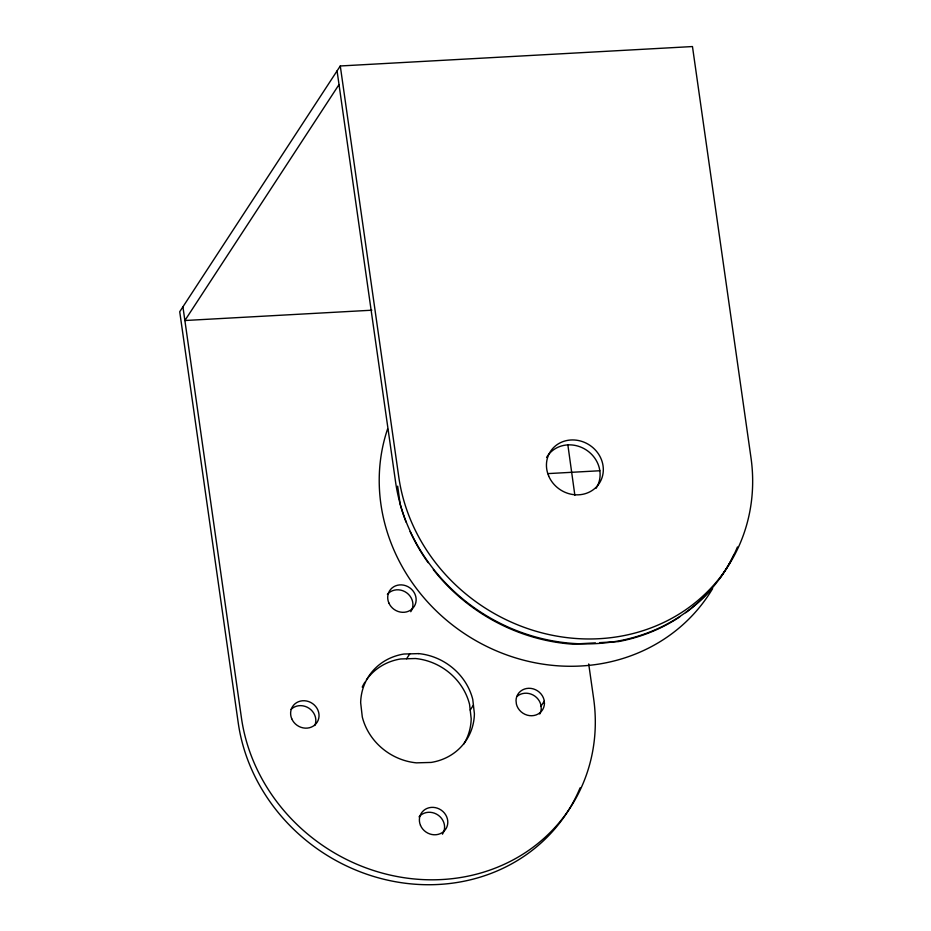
<?xml version="1.0" encoding="UTF-8"?>
<svg xmlns="http://www.w3.org/2000/svg" width="931" height="931" viewBox="0 0 931 931"><rect width="100%" height="100%" fill="white"/><g stroke="black" fill="none" stroke-linecap="round" stroke-linejoin="round"><path stroke-width="1.4" d="M340.281 65.973L398.794 477.103A182.243 166.812 33.2 0 0 599.261 638.701A182.243 166.812 33.2 0 0 750.98 457.68L692.466 46.55L340.281 65.973L179.718 311.734L238.231 722.863A182.243 166.812 33.2 0 0 393.766 881.413A182.243 166.812 33.2 0 0 580.106 787.812M339.012 84.593L184.873 320.52L371.841 310.209M406.579 658.776L409.791 653.865M470.213 710.062L473.414 705.151M540.992 706.163L544.204 701.241M547.719 473.623L599.843 470.749M595.351 642.879L572.367 644.147A182.243 167.51 34.3 0 1 433.311 569.597M599.669 642.634L618.335 641.61A182.243 167.51 34.3 0 0 679.805 616.846M588.706 663.954L593.629 698.518A182.243 166.812 33.2 0 1 441.911 879.539A182.243 166.812 33.2 0 1 241.443 717.941L182.93 306.811M337.069 70.884L395.582 482.014A182.243 166.812 33.2 0 0 551.117 640.575A182.243 166.812 33.2 0 0 737.457 546.974M567.887 445.076L574.858 495.245M397.665 486.145L400.202 504.393A182.243 167.51 34.3 0 0 406.114 522.163M517.229 696.237A14.582 13.348 33.2 0 1 540.853 704.814L541.237 708.398A14.582 13.348 33.2 0 1 539.747 714.03M419.043 816.836A14.582 13.348 33.2 0 1 438.454 815.358A14.582 13.348 33.2 0 1 442.423 834.199M387.377 594.374A14.582 13.348 33.2 0 1 406.8 592.884A14.582 13.348 33.2 0 1 410.757 611.725M362.217 687.113A58.316 53.381 33.2 0 1 364.894 682.19M366.43 679.886A58.316 53.381 33.2 0 1 400.714 658.95L415.482 658.52A58.316 53.381 33.2 0 1 469.561 704.371L471.191 718.697A58.316 53.381 33.2 0 1 463.743 744.102M291.066 709.364A14.582 13.348 33.2 0 1 309.185 708.363A14.582 13.348 33.2 0 1 314.794 725.54M546.578 457.458A29.164 26.696 33.2 0 1 585.727 449.615A29.164 26.696 33.2 0 1 596.015 488.356M710.76 589.788A182.243 167.51 34.3 0 1 685.693 612.726M428.132 562.673A182.243 167.51 34.3 0 1 410.106 531.566M734.047 554.457A182.243 167.51 34.3 0 1 719.64 578.686M712.622 588.59A182.243 167.51 34.3 0 1 486.808 646.475A182.243 167.51 34.3 0 1 387.587 428.97M418.694 653.609L403.926 654.028A58.316 53.381 33.2 0 0 360.658 702.684L362.299 717.01A58.316 53.381 33.2 0 0 416.378 762.85L431.134 762.431A58.316 53.381 33.2 0 0 474.403 713.786L472.773 699.46A58.316 53.381 33.2 0 0 418.694 653.609M544.449 703.487L544.065 699.903A14.582 13.348 33.2 0 0 528.75 688.288A14.582 13.348 33.2 0 0 516.018 700.543L516.402 704.127A14.582 13.348 33.2 0 0 531.717 715.741A14.582 13.348 33.2 0 0 544.449 703.487M420.486 825.366A14.582 13.348 33.2 0 0 444.925 830.208A14.582 13.348 33.2 0 0 435.347 807.631A14.582 13.348 33.2 0 0 420.486 825.366M388.821 602.892A14.582 13.348 33.2 0 0 413.271 607.734A14.582 13.348 33.2 0 0 403.693 585.157A14.582 13.348 33.2 0 0 388.821 602.892M291.729 718.744A14.582 13.348 33.2 0 0 316.168 723.585A14.582 13.348 33.2 0 0 306.59 701.008A14.582 13.348 33.2 0 0 291.729 718.744M548.673 475.985A29.164 26.696 33.2 0 0 597.562 485.679A29.164 26.696 33.2 0 0 578.407 440.514A29.164 26.696 33.2 0 0 548.673 475.985"/></g></svg>
